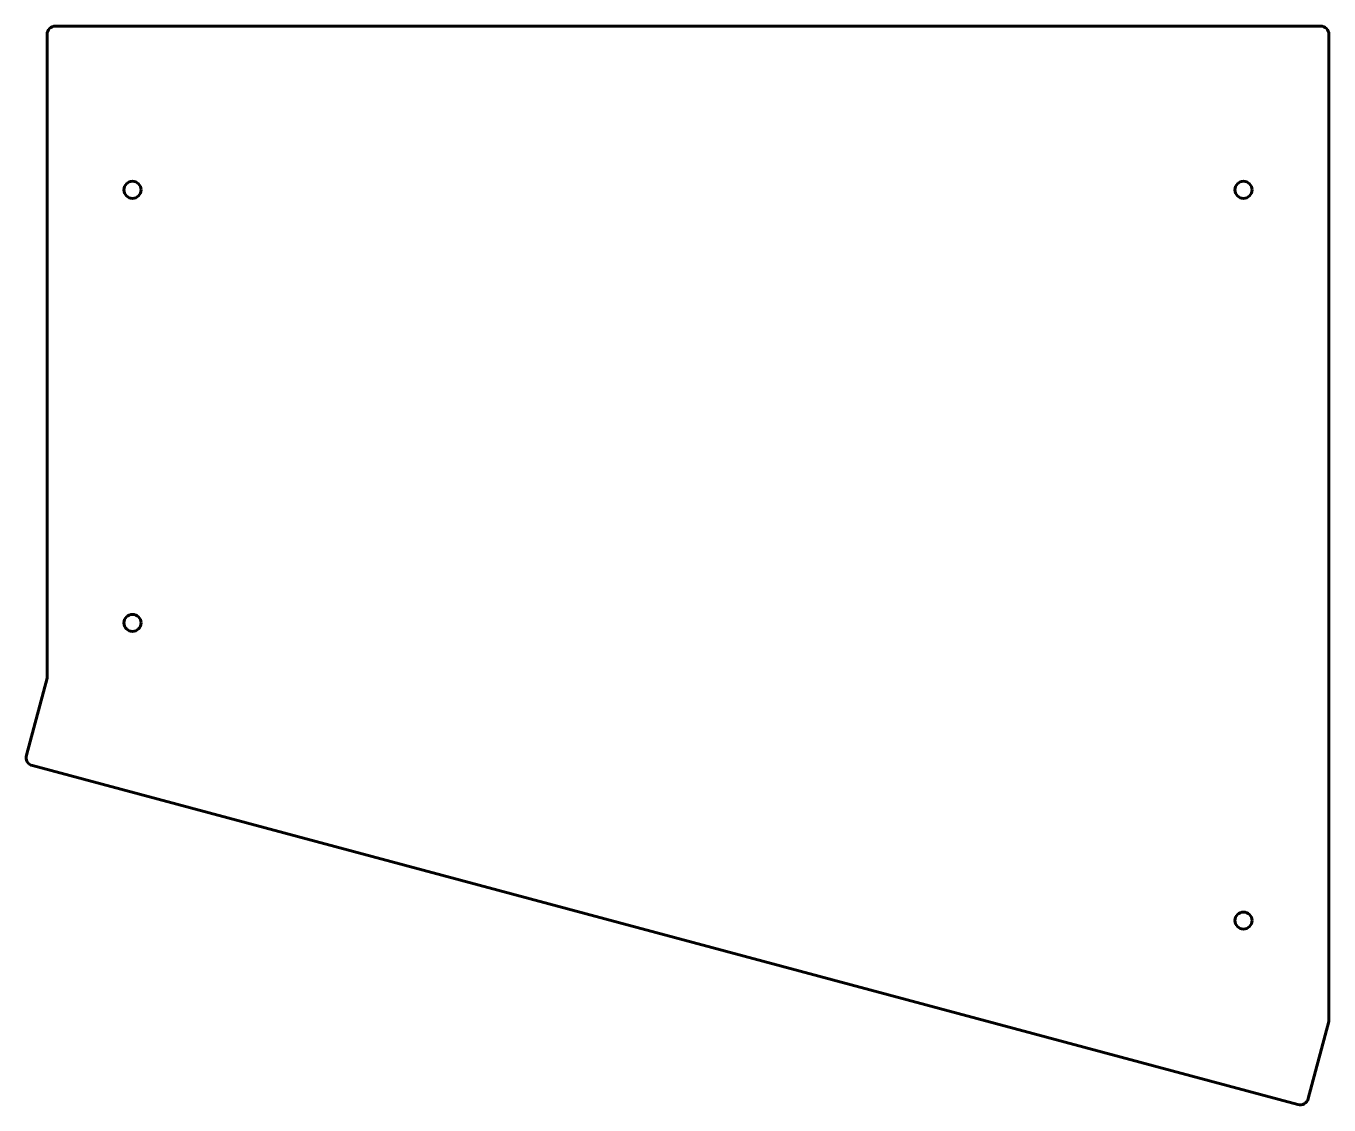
# Model space of a CAD drawing. Header units: millimetres. Extents: x -197 to 260, y -170 to 209.
import ezdxf

# ---------------------------------------------------------------- set-up
doc = ezdxf.new("R2010")
doc.units = ezdxf.units.MM
doc.linetypes.add('K5LT_BASIC', pattern=[0])
doc.layers.add('Системный слой', color=7, linetype='Continuous')

msp = doc.modelspace()

# ---------------------------------------------------------------- linework, layer by layer
at = {"layer": 'Системный слой', "color": 5, "linetype": 'K5LT_BASIC', "lineweight": 60, "true_color": 0x0000ff}
for p, q in [((-189.94, -19.82), (-189.94, 206.14)), ((-186.94, 209.14), (257.06, 209.14)), ((260.06, 206.14), (260.06, -140.39)), ((-197.19, -46.86), (-189.94, -19.82)), ((249.14, -169.56), (-195.07, -50.54)), ((260.06, -140.39), (252.81, -167.44))]:
    msp.add_line(p, q, dxfattribs=at)
for centre in [(-159.94, 151.64), (230.06, 151.64), (-159.94, -0.42), (230.06, -104.92)]:
    msp.add_circle(centre, 3, dxfattribs=at)
for centre, start, end in [((-186.94, 206.14), 90, 180), ((257.06, 206.14), 0, 90), ((-194.29, -47.64), 165, 255), ((249.91, -166.66), 255, 345)]:
    msp.add_arc(centre, 3, start, end, dxfattribs=at)

doc.saveas('drawing.dxf')
